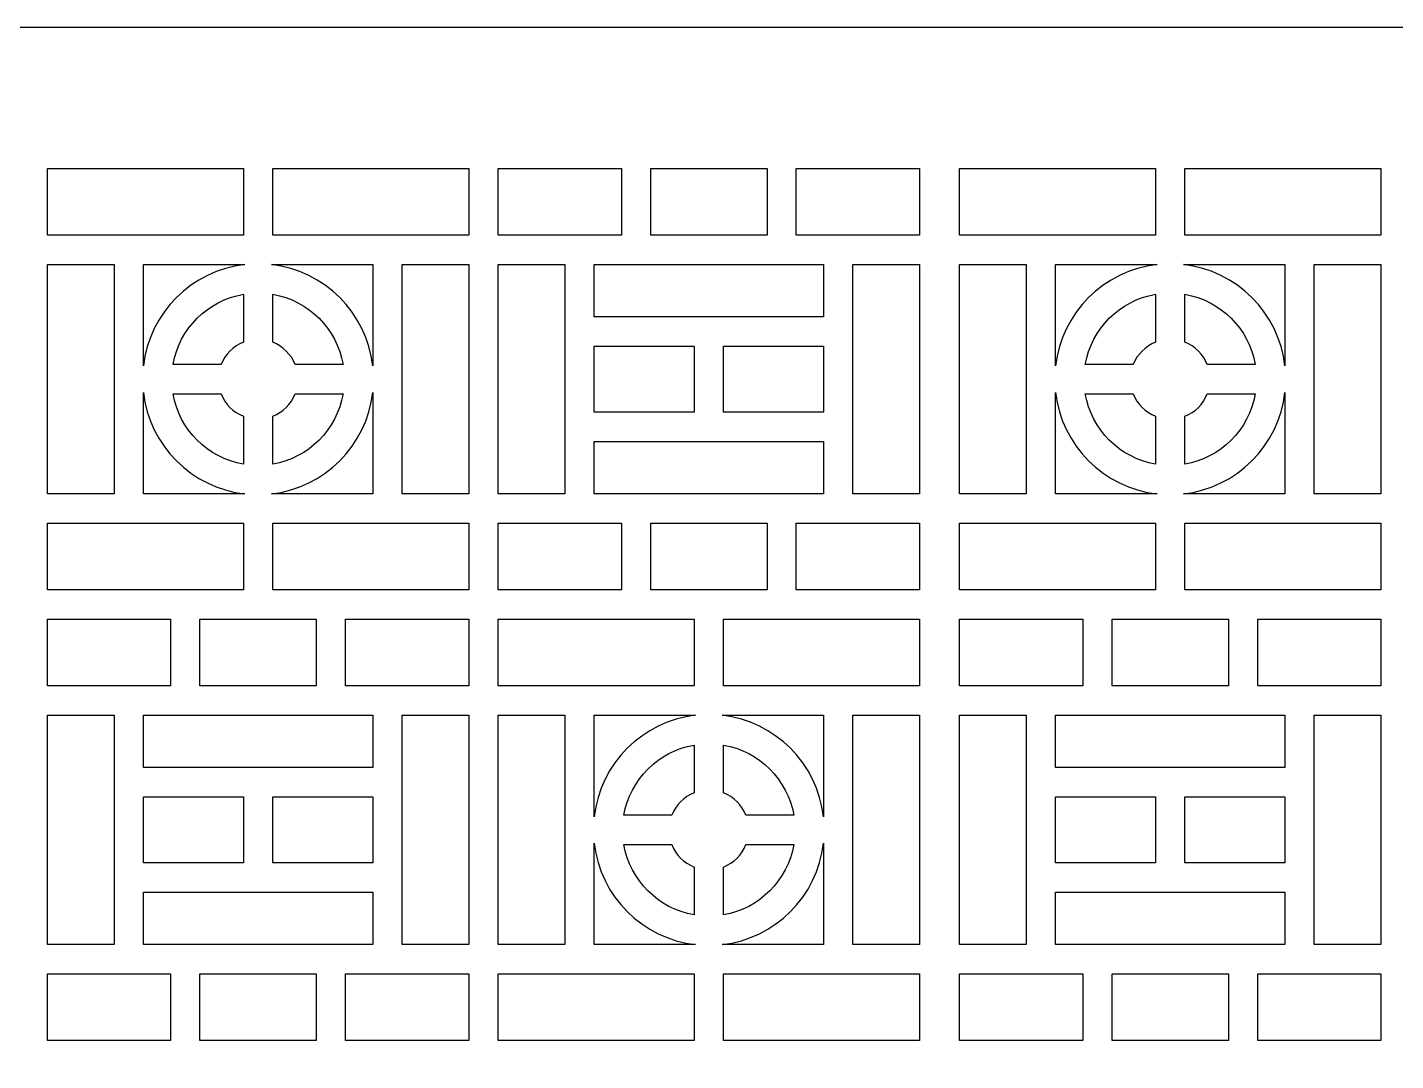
# Model space of a CAD drawing. Header units: centimetres. Extents: x 1.9 to 27.5, y -9.5 to -4.2.
# Drawn here: x 18.913 to 22.436, y -6.84 to -4.179 of the extents above; entities that cross this region are included whole.
import ezdxf

# ---------------------------------------------------------------- set-up
doc = ezdxf.new("R2010")
doc.units = ezdxf.units.CM
doc.header["$MEASUREMENT"] = 0
doc.layers.add('layer 1', color=7, linetype='Continuous')

msp = doc.modelspace()

# ---------------------------------------------------------------- linework, layer by layer
at = {"layer": 'layer 1', "color": 250}
for points, knots in [([(27.49999, -4.17941), (27.49999, -4.17941), (27.49999, -9.5), (27.49999, -9.5), (27.49999, -9.5), (27.49999, -9.5), (16.21108, -9.5), (16.21108, -9.5), (16.21108, -9.5), (16.21108, -9.5), (16.21108, -4.17941), (16.21108, -4.17941), (16.21108, -4.17941), (16.21108, -4.17941), (27.49999, -4.17941), (27.49999, -4.17941)], [0, 0, 0, 0, 0.2, 0.2, 0.2, 0.2, 0.4, 0.4, 0.4, 0.4, 0.6, 0.6, 0.6, 0.6, 1, 1, 1, 1]), ([(19.46948, -4.71454), (19.46948, -4.71454), (19.46947, -4.54292), (19.46947, -4.54292), (19.46947, -4.54292), (19.46947, -4.54292), (18.96482, -4.54292), (18.96482, -4.54292), (18.96482, -4.54292), (18.96482, -4.54292), (18.96482, -4.71454), (18.96482, -4.71454), (18.96482, -4.71454), (18.96482, -4.71454), (19.46948, -4.71454), (19.46948, -4.71454)], [0, 0, 0, 0, 0.2, 0.2, 0.2, 0.2, 0.4, 0.4, 0.4, 0.4, 0.6, 0.6, 0.6, 0.6, 1, 1, 1, 1]), ([(20.04963, -4.71454), (20.04963, -4.71454), (20.04963, -4.54292), (20.04963, -4.54292), (20.04963, -4.54292), (20.04963, -4.54292), (19.54497, -4.54292), (19.54497, -4.54292), (19.54497, -4.54292), (19.54497, -4.54292), (19.54497, -4.71454), (19.54497, -4.71454), (19.54497, -4.71454), (19.54497, -4.71454), (20.04963, -4.71454), (20.04963, -4.71454)], [0, 0, 0, 0, 0.2, 0.2, 0.2, 0.2, 0.4, 0.4, 0.4, 0.4, 0.6, 0.6, 0.6, 0.6, 1, 1, 1, 1]), ([(20.44242, -4.71454), (20.44242, -4.71454), (20.44242, -4.54292), (20.44242, -4.54292), (20.44242, -4.54292), (20.44242, -4.54292), (20.12526, -4.54292), (20.12526, -4.54292), (20.12526, -4.54292), (20.12526, -4.54292), (20.12526, -4.71454), (20.12526, -4.71454), (20.12526, -4.71454), (20.12526, -4.71454), (20.44242, -4.71454), (20.44242, -4.71454)], [0, 0, 0, 0, 0.2, 0.2, 0.2, 0.2, 0.4, 0.4, 0.4, 0.4, 0.6, 0.6, 0.6, 0.6, 1, 1, 1, 1]), ([(20.51792, -4.54292), (20.51792, -4.54292), (20.51792, -4.71454), (20.51792, -4.71454), (20.51792, -4.71454), (20.51792, -4.71454), (20.81741, -4.71454), (20.81741, -4.71454), (20.81741, -4.71454), (20.81741, -4.71454), (20.81741, -4.54292), (20.81741, -4.54292), (20.81741, -4.54292), (20.81741, -4.54292), (20.51792, -4.54292), (20.51792, -4.54292)], [0, 0, 0, 0, 0.2, 0.2, 0.2, 0.2, 0.4, 0.4, 0.4, 0.4, 0.6, 0.6, 0.6, 0.6, 1, 1, 1, 1]), ([(20.89291, -4.54292), (20.89291, -4.54292), (20.89291, -4.71454), (20.89291, -4.71454), (20.89291, -4.71454), (20.89291, -4.71454), (21.21007, -4.71454), (21.21007, -4.71454), (21.21007, -4.71454), (21.21007, -4.71454), (21.21007, -4.54292), (21.21007, -4.54292), (21.21007, -4.54292), (21.21007, -4.54292), (20.89291, -4.54292), (20.89291, -4.54292)], [0, 0, 0, 0, 0.2, 0.2, 0.2, 0.2, 0.4, 0.4, 0.4, 0.4, 0.6, 0.6, 0.6, 0.6, 1, 1, 1, 1]), ([(21.81779, -4.71454), (21.81779, -4.71454), (21.81779, -4.54292), (21.81779, -4.54292), (21.81779, -4.54292), (21.81779, -4.54292), (21.31313, -4.54292), (21.31313, -4.54292), (21.31313, -4.54292), (21.31313, -4.54292), (21.31313, -4.71454), (21.31313, -4.71454), (21.31313, -4.71454), (21.31313, -4.71454), (21.81779, -4.71454), (21.81779, -4.71454)], [0, 0, 0, 0, 0.2, 0.2, 0.2, 0.2, 0.4, 0.4, 0.4, 0.4, 0.6, 0.6, 0.6, 0.6, 1, 1, 1, 1]), ([(21.89328, -4.54292), (21.89328, -4.54292), (21.89329, -4.71454), (21.89329, -4.71454), (21.89329, -4.71454), (21.89329, -4.71454), (22.39794, -4.71454), (22.39794, -4.71454), (22.39794, -4.71454), (22.39794, -4.71454), (22.39794, -4.54292), (22.39794, -4.54292), (22.39794, -4.54292), (22.39794, -4.54292), (21.89328, -4.54292), (21.89328, -4.54292)], [0, 0, 0, 0, 0.2, 0.2, 0.2, 0.2, 0.4, 0.4, 0.4, 0.4, 0.6, 0.6, 0.6, 0.6, 1, 1, 1, 1]), ([(19.13644, -5.38062), (19.13644, -5.38062), (19.13643, -4.79003), (19.13643, -4.79003), (19.13643, -4.79003), (19.13643, -4.79003), (18.96482, -4.79003), (18.96482, -4.79003), (18.96482, -4.79003), (18.96482, -4.79003), (18.96482, -5.38062), (18.96482, -5.38062), (18.96482, -5.38062), (18.96482, -5.38062), (19.13644, -5.38062), (19.13644, -5.38062)], [0, 0, 0, 0, 0.2, 0.2, 0.2, 0.2, 0.4, 0.4, 0.4, 0.4, 0.6, 0.6, 0.6, 0.6, 1, 1, 1, 1]), ([(19.47306, -4.79003), (19.47306, -4.79003), (19.21193, -4.79003), (19.21193, -4.79003), (19.21193, -4.79003), (19.21193, -4.79003), (19.21193, -5.05126), (19.21193, -5.05126), (19.21193, -5.05126), (19.22756, -4.91437), (19.33619, -4.8057), (19.47306, -4.79003)], [0, 0, 0, 0, 0.25, 0.25, 0.25, 0.25, 0.5, 0.5, 0.5, 0.5, 1, 1, 1, 1]), ([(19.80251, -4.79003), (19.80251, -4.79003), (19.54139, -4.79003), (19.54139, -4.79003), (19.54139, -4.79003), (19.67825, -4.8057), (19.78688, -4.91437), (19.80251, -5.05125), (19.80251, -5.05125), (19.80251, -5.05125), (19.80251, -4.79003), (19.80251, -4.79003)], [0, 0, 0, 0, 0.25, 0.25, 0.25, 0.25, 0.5, 0.5, 0.5, 0.5, 1, 1, 1, 1]), ([(20.04963, -5.38062), (20.04963, -5.38062), (20.04963, -4.79003), (20.04963, -4.79003), (20.04963, -4.79003), (20.04963, -4.79003), (19.87801, -4.79003), (19.87801, -4.79003), (19.87801, -4.79003), (19.87801, -4.79003), (19.87801, -5.38062), (19.87801, -5.38062), (19.87801, -5.38062), (19.87801, -5.38062), (20.04963, -5.38062), (20.04963, -5.38062)], [0, 0, 0, 0, 0.2, 0.2, 0.2, 0.2, 0.4, 0.4, 0.4, 0.4, 0.6, 0.6, 0.6, 0.6, 1, 1, 1, 1]), ([(20.29688, -5.38062), (20.29688, -5.38062), (20.29688, -4.79003), (20.29688, -4.79003), (20.29688, -4.79003), (20.29688, -4.79003), (20.12526, -4.79003), (20.12526, -4.79003), (20.12526, -4.79003), (20.12526, -4.79003), (20.12526, -5.38062), (20.12526, -5.38062), (20.12526, -5.38062), (20.12526, -5.38062), (20.29688, -5.38062), (20.29688, -5.38062)], [0, 0, 0, 0, 0.2, 0.2, 0.2, 0.2, 0.4, 0.4, 0.4, 0.4, 0.6, 0.6, 0.6, 0.6, 1, 1, 1, 1]), ([(20.37237, -4.92485), (20.37237, -4.92485), (20.96296, -4.92485), (20.96296, -4.92485), (20.96296, -4.92485), (20.96296, -4.92485), (20.96296, -4.79003), (20.96296, -4.79003), (20.96296, -4.79003), (20.96296, -4.79003), (20.37237, -4.79003), (20.37237, -4.79003), (20.37237, -4.79003), (20.37237, -4.79003), (20.37237, -4.92485), (20.37237, -4.92485)], [0, 0, 0, 0, 0.2, 0.2, 0.2, 0.2, 0.4, 0.4, 0.4, 0.4, 0.6, 0.6, 0.6, 0.6, 1, 1, 1, 1]), ([(21.03845, -4.79003), (21.03845, -4.79003), (21.03845, -5.38062), (21.03845, -5.38062), (21.03845, -5.38062), (21.03845, -5.38062), (21.21007, -5.38062), (21.21007, -5.38062), (21.21007, -5.38062), (21.21007, -5.38062), (21.21007, -4.79003), (21.21007, -4.79003), (21.21007, -4.79003), (21.21007, -4.79003), (21.03845, -4.79003), (21.03845, -4.79003)], [0, 0, 0, 0, 0.2, 0.2, 0.2, 0.2, 0.4, 0.4, 0.4, 0.4, 0.6, 0.6, 0.6, 0.6, 1, 1, 1, 1]), ([(21.48475, -5.38062), (21.48475, -5.38062), (21.48475, -4.79003), (21.48475, -4.79003), (21.48475, -4.79003), (21.48475, -4.79003), (21.31313, -4.79003), (21.31313, -4.79003), (21.31313, -4.79003), (21.31313, -4.79003), (21.31313, -5.38062), (21.31313, -5.38062), (21.31313, -5.38062), (21.31313, -5.38062), (21.48475, -5.38062), (21.48475, -5.38062)], [0, 0, 0, 0, 0.2, 0.2, 0.2, 0.2, 0.4, 0.4, 0.4, 0.4, 0.6, 0.6, 0.6, 0.6, 1, 1, 1, 1]), ([(21.56024, -5.05126), (21.57588, -4.91434), (21.68456, -4.80567), (21.82147, -4.79003), (21.82147, -4.79003), (21.82147, -4.79003), (21.56024, -4.79003), (21.56024, -4.79003), (21.56024, -4.79003), (21.56024, -4.79003), (21.56024, -5.05126), (21.56024, -5.05126)], [0, 0, 0, 0, 0.25, 0.25, 0.25, 0.25, 0.5, 0.5, 0.5, 0.5, 1, 1, 1, 1]), ([(21.88961, -4.79003), (22.02651, -4.80567), (22.13519, -4.91434), (22.15083, -5.05125), (22.15083, -5.05125), (22.15083, -5.05125), (22.15083, -4.79003), (22.15083, -4.79003), (22.15083, -4.79003), (22.15083, -4.79003), (21.88961, -4.79003), (21.88961, -4.79003)], [0, 0, 0, 0, 0.25, 0.25, 0.25, 0.25, 0.5, 0.5, 0.5, 0.5, 1, 1, 1, 1]), ([(22.22632, -4.79003), (22.22632, -4.79003), (22.22632, -5.38062), (22.22632, -5.38062), (22.22632, -5.38062), (22.22632, -5.38062), (22.39794, -5.38062), (22.39794, -5.38062), (22.39794, -5.38062), (22.39794, -5.38062), (22.39794, -4.79003), (22.39794, -4.79003), (22.39794, -4.79003), (22.39794, -4.79003), (22.22632, -4.79003), (22.22632, -4.79003)], [0, 0, 0, 0, 0.2, 0.2, 0.2, 0.2, 0.4, 0.4, 0.4, 0.4, 0.6, 0.6, 0.6, 0.6, 1, 1, 1, 1]), ([(19.41181, -5.04758), (19.42222, -5.02129), (19.44318, -5.00032), (19.46947, -4.98991), (19.46947, -4.98991), (19.46947, -4.98991), (19.46947, -4.86664), (19.46947, -4.86664), (19.46947, -4.86664), (19.37719, -4.88247), (19.30437, -4.9553), (19.28854, -5.04758), (19.28854, -5.04758), (19.28854, -5.04758), (19.41181, -5.04758), (19.41181, -5.04758)], [0, 0, 0, 0, 0.2, 0.2, 0.2, 0.2, 0.4, 0.4, 0.4, 0.4, 0.6, 0.6, 0.6, 0.6, 1, 1, 1, 1]), ([(19.54497, -4.98991), (19.57126, -5.00032), (19.59223, -5.02129), (19.60264, -5.04758), (19.60264, -5.04758), (19.60264, -5.04758), (19.7259, -5.04758), (19.7259, -5.04758), (19.7259, -5.04758), (19.71008, -4.9553), (19.63725, -4.88247), (19.54497, -4.86664), (19.54497, -4.86664), (19.54497, -4.86664), (19.54497, -4.98991), (19.54497, -4.98991)], [0, 0, 0, 0, 0.2, 0.2, 0.2, 0.2, 0.4, 0.4, 0.4, 0.4, 0.6, 0.6, 0.6, 0.6, 1, 1, 1, 1]), ([(21.76012, -5.04758), (21.77053, -5.02129), (21.7915, -5.00032), (21.81779, -4.98991), (21.81779, -4.98991), (21.81779, -4.98991), (21.81779, -4.86664), (21.81779, -4.86664), (21.81779, -4.86664), (21.72551, -4.88247), (21.65268, -4.9553), (21.63686, -5.04758), (21.63686, -5.04758), (21.63686, -5.04758), (21.76012, -5.04758), (21.76012, -5.04758)], [0, 0, 0, 0, 0.2, 0.2, 0.2, 0.2, 0.4, 0.4, 0.4, 0.4, 0.6, 0.6, 0.6, 0.6, 1, 1, 1, 1]), ([(21.89328, -4.98991), (21.91958, -5.00032), (21.94054, -5.02129), (21.95095, -5.04758), (21.95095, -5.04758), (21.95095, -5.04758), (22.07422, -5.04758), (22.07422, -5.04758), (22.07422, -5.04758), (22.05839, -4.9553), (21.98557, -4.88247), (21.89328, -4.86664), (21.89328, -4.86664), (21.89328, -4.86664), (21.89328, -4.98991), (21.89328, -4.98991)], [0, 0, 0, 0, 0.2, 0.2, 0.2, 0.2, 0.4, 0.4, 0.4, 0.4, 0.6, 0.6, 0.6, 0.6, 1, 1, 1, 1]), ([(20.62992, -5.17031), (20.62992, -5.17031), (20.62992, -5.00034), (20.62992, -5.00034), (20.62992, -5.00034), (20.62992, -5.00034), (20.37237, -5.00034), (20.37237, -5.00034), (20.37237, -5.00034), (20.37237, -5.00034), (20.37237, -5.17031), (20.37237, -5.17031), (20.37237, -5.17031), (20.37237, -5.17031), (20.62992, -5.17031), (20.62992, -5.17031)], [0, 0, 0, 0, 0.2, 0.2, 0.2, 0.2, 0.4, 0.4, 0.4, 0.4, 0.6, 0.6, 0.6, 0.6, 1, 1, 1, 1]), ([(20.70541, -5.00034), (20.70541, -5.00034), (20.70541, -5.17031), (20.70541, -5.17031), (20.70541, -5.17031), (20.70541, -5.17031), (20.96296, -5.1703), (20.96296, -5.1703), (20.96296, -5.1703), (20.96296, -5.1703), (20.96296, -5.00034), (20.96296, -5.00034), (20.96296, -5.00034), (20.96296, -5.00034), (20.70541, -5.00034), (20.70541, -5.00034)], [0, 0, 0, 0, 0.2, 0.2, 0.2, 0.2, 0.4, 0.4, 0.4, 0.4, 0.6, 0.6, 0.6, 0.6, 1, 1, 1, 1]), ([(19.47304, -5.38062), (19.33618, -5.36494), (19.22756, -5.25627), (19.21193, -5.11939), (19.21193, -5.11939), (19.21193, -5.11939), (19.21193, -5.38062), (19.21193, -5.38062), (19.21193, -5.38062), (19.21193, -5.38062), (19.47304, -5.38062), (19.47304, -5.38062)], [0, 0, 0, 0, 0.25, 0.25, 0.25, 0.25, 0.5, 0.5, 0.5, 0.5, 1, 1, 1, 1]), ([(19.46947, -5.18074), (19.44319, -5.17033), (19.42222, -5.14936), (19.41181, -5.12307), (19.41181, -5.12307), (19.41181, -5.12307), (19.28854, -5.12307), (19.28854, -5.12307), (19.28854, -5.12307), (19.30437, -5.21535), (19.37719, -5.28818), (19.46947, -5.304), (19.46947, -5.304), (19.46947, -5.304), (19.46947, -5.18074), (19.46947, -5.18074)], [0, 0, 0, 0, 0.2, 0.2, 0.2, 0.2, 0.4, 0.4, 0.4, 0.4, 0.6, 0.6, 0.6, 0.6, 1, 1, 1, 1]), ([(19.80251, -5.38062), (19.80251, -5.38062), (19.80251, -5.1194), (19.80251, -5.1194), (19.80251, -5.1194), (19.78688, -5.25627), (19.67826, -5.36493), (19.5414, -5.38062), (19.5414, -5.38062), (19.5414, -5.38062), (19.80251, -5.38062), (19.80251, -5.38062)], [0, 0, 0, 0, 0.25, 0.25, 0.25, 0.25, 0.5, 0.5, 0.5, 0.5, 1, 1, 1, 1]), ([(19.60264, -5.12307), (19.59223, -5.14936), (19.57126, -5.17033), (19.54497, -5.18074), (19.54497, -5.18074), (19.54497, -5.18074), (19.54497, -5.304), (19.54497, -5.304), (19.54497, -5.304), (19.63725, -5.28818), (19.71008, -5.21535), (19.7259, -5.12307), (19.7259, -5.12307), (19.7259, -5.12307), (19.60264, -5.12307), (19.60264, -5.12307)], [0, 0, 0, 0, 0.2, 0.2, 0.2, 0.2, 0.4, 0.4, 0.4, 0.4, 0.6, 0.6, 0.6, 0.6, 1, 1, 1, 1]), ([(21.82147, -5.38062), (21.68456, -5.36498), (21.57588, -5.25631), (21.56024, -5.11939), (21.56024, -5.11939), (21.56024, -5.11939), (21.56024, -5.38062), (21.56024, -5.38062), (21.56024, -5.38062), (21.56024, -5.38062), (21.82147, -5.38062), (21.82147, -5.38062)], [0, 0, 0, 0, 0.25, 0.25, 0.25, 0.25, 0.5, 0.5, 0.5, 0.5, 1, 1, 1, 1]), ([(21.81779, -5.18074), (21.7915, -5.17033), (21.77053, -5.14936), (21.76012, -5.12307), (21.76012, -5.12307), (21.76012, -5.12307), (21.63686, -5.12307), (21.63686, -5.12307), (21.63686, -5.12307), (21.65268, -5.21535), (21.72551, -5.28818), (21.81779, -5.304), (21.81779, -5.304), (21.81779, -5.304), (21.81779, -5.18074), (21.81779, -5.18074)], [0, 0, 0, 0, 0.2, 0.2, 0.2, 0.2, 0.4, 0.4, 0.4, 0.4, 0.6, 0.6, 0.6, 0.6, 1, 1, 1, 1]), ([(22.15083, -5.1194), (22.13519, -5.25631), (22.02651, -5.36498), (21.8896, -5.38062), (21.8896, -5.38062), (21.8896, -5.38062), (22.15083, -5.38062), (22.15083, -5.38062), (22.15083, -5.38062), (22.15083, -5.38062), (22.15083, -5.1194), (22.15083, -5.1194)], [0, 0, 0, 0, 0.25, 0.25, 0.25, 0.25, 0.5, 0.5, 0.5, 0.5, 1, 1, 1, 1]), ([(21.95095, -5.12307), (21.94054, -5.14936), (21.91957, -5.17033), (21.89328, -5.18074), (21.89328, -5.18074), (21.89328, -5.18074), (21.89328, -5.304), (21.89328, -5.304), (21.89328, -5.304), (21.98557, -5.28818), (22.05839, -5.21535), (22.07422, -5.12307), (22.07422, -5.12307), (22.07422, -5.12307), (21.95095, -5.12307), (21.95095, -5.12307)], [0, 0, 0, 0, 0.2, 0.2, 0.2, 0.2, 0.4, 0.4, 0.4, 0.4, 0.6, 0.6, 0.6, 0.6, 1, 1, 1, 1]), ([(20.96296, -5.2458), (20.96296, -5.2458), (20.37237, -5.2458), (20.37237, -5.2458), (20.37237, -5.2458), (20.37237, -5.2458), (20.37237, -5.38062), (20.37237, -5.38062), (20.37237, -5.38062), (20.37237, -5.38062), (20.96296, -5.38062), (20.96296, -5.38062), (20.96296, -5.38062), (20.96296, -5.38062), (20.96296, -5.2458), (20.96296, -5.2458)], [0, 0, 0, 0, 0.2, 0.2, 0.2, 0.2, 0.4, 0.4, 0.4, 0.4, 0.6, 0.6, 0.6, 0.6, 1, 1, 1, 1]), ([(19.46948, -5.62773), (19.46948, -5.62773), (19.46947, -5.45611), (19.46947, -5.45611), (19.46947, -5.45611), (19.46947, -5.45611), (18.96482, -5.45611), (18.96482, -5.45611), (18.96482, -5.45611), (18.96482, -5.45611), (18.96482, -5.62773), (18.96482, -5.62773), (18.96482, -5.62773), (18.96482, -5.62773), (19.46948, -5.62773), (19.46948, -5.62773)], [0, 0, 0, 0, 0.2, 0.2, 0.2, 0.2, 0.4, 0.4, 0.4, 0.4, 0.6, 0.6, 0.6, 0.6, 1, 1, 1, 1]), ([(19.54497, -5.45611), (19.54497, -5.45611), (19.54497, -5.62773), (19.54497, -5.62773), (19.54497, -5.62773), (19.54497, -5.62773), (20.04963, -5.62773), (20.04963, -5.62773), (20.04963, -5.62773), (20.04963, -5.62773), (20.04963, -5.45611), (20.04963, -5.45611), (20.04963, -5.45611), (20.04963, -5.45611), (19.54497, -5.45611), (19.54497, -5.45611)], [0, 0, 0, 0, 0.2, 0.2, 0.2, 0.2, 0.4, 0.4, 0.4, 0.4, 0.6, 0.6, 0.6, 0.6, 1, 1, 1, 1]), ([(20.44242, -5.62773), (20.44242, -5.62773), (20.44242, -5.45611), (20.44242, -5.45611), (20.44242, -5.45611), (20.44242, -5.45611), (20.12526, -5.45611), (20.12526, -5.45611), (20.12526, -5.45611), (20.12526, -5.45611), (20.12526, -5.62773), (20.12526, -5.62773), (20.12526, -5.62773), (20.12526, -5.62773), (20.44242, -5.62773), (20.44242, -5.62773)], [0, 0, 0, 0, 0.2, 0.2, 0.2, 0.2, 0.4, 0.4, 0.4, 0.4, 0.6, 0.6, 0.6, 0.6, 1, 1, 1, 1]), ([(20.51792, -5.45611), (20.51792, -5.45611), (20.51792, -5.62773), (20.51792, -5.62773), (20.51792, -5.62773), (20.51792, -5.62773), (20.81741, -5.62773), (20.81741, -5.62773), (20.81741, -5.62773), (20.81741, -5.62773), (20.81741, -5.45611), (20.81741, -5.45611), (20.81741, -5.45611), (20.81741, -5.45611), (20.51792, -5.45611), (20.51792, -5.45611)], [0, 0, 0, 0, 0.2, 0.2, 0.2, 0.2, 0.4, 0.4, 0.4, 0.4, 0.6, 0.6, 0.6, 0.6, 1, 1, 1, 1]), ([(20.89291, -5.45611), (20.89291, -5.45611), (20.89291, -5.62773), (20.89291, -5.62773), (20.89291, -5.62773), (20.89291, -5.62773), (21.21007, -5.62773), (21.21007, -5.62773), (21.21007, -5.62773), (21.21007, -5.62773), (21.21007, -5.45611), (21.21007, -5.45611), (21.21007, -5.45611), (21.21007, -5.45611), (20.89291, -5.45611), (20.89291, -5.45611)], [0, 0, 0, 0, 0.2, 0.2, 0.2, 0.2, 0.4, 0.4, 0.4, 0.4, 0.6, 0.6, 0.6, 0.6, 1, 1, 1, 1]), ([(21.81779, -5.62773), (21.81779, -5.62773), (21.81779, -5.45611), (21.81779, -5.45611), (21.81779, -5.45611), (21.81779, -5.45611), (21.31313, -5.45611), (21.31313, -5.45611), (21.31313, -5.45611), (21.31313, -5.45611), (21.31313, -5.62773), (21.31313, -5.62773), (21.31313, -5.62773), (21.31313, -5.62773), (21.81779, -5.62773), (21.81779, -5.62773)], [0, 0, 0, 0, 0.2, 0.2, 0.2, 0.2, 0.4, 0.4, 0.4, 0.4, 0.6, 0.6, 0.6, 0.6, 1, 1, 1, 1]), ([(21.89328, -5.45611), (21.89328, -5.45611), (21.89329, -5.62773), (21.89329, -5.62773), (21.89329, -5.62773), (21.89329, -5.62773), (22.39794, -5.62773), (22.39794, -5.62773), (22.39794, -5.62773), (22.39794, -5.62773), (22.39794, -5.45611), (22.39794, -5.45611), (22.39794, -5.45611), (22.39794, -5.45611), (21.89328, -5.45611), (21.89328, -5.45611)], [0, 0, 0, 0, 0.2, 0.2, 0.2, 0.2, 0.4, 0.4, 0.4, 0.4, 0.6, 0.6, 0.6, 0.6, 1, 1, 1, 1]), ([(18.96482, -5.87498), (18.96482, -5.87498), (19.28198, -5.87498), (19.28198, -5.87498), (19.28198, -5.87498), (19.28198, -5.87498), (19.28198, -5.70337), (19.28198, -5.70337), (19.28198, -5.70337), (19.28198, -5.70337), (18.96482, -5.70337), (18.96482, -5.70337), (18.96482, -5.70337), (18.96482, -5.70337), (18.96482, -5.87498), (18.96482, -5.87498)], [0, 0, 0, 0, 0.2, 0.2, 0.2, 0.2, 0.4, 0.4, 0.4, 0.4, 0.6, 0.6, 0.6, 0.6, 1, 1, 1, 1]), ([(19.35748, -5.87498), (19.35748, -5.87498), (19.65697, -5.87498), (19.65697, -5.87498), (19.65697, -5.87498), (19.65697, -5.87498), (19.65697, -5.70337), (19.65697, -5.70337), (19.65697, -5.70337), (19.65697, -5.70337), (19.35747, -5.70337), (19.35747, -5.70337), (19.35747, -5.70337), (19.35747, -5.70337), (19.35748, -5.87498), (19.35748, -5.87498)], [0, 0, 0, 0, 0.2, 0.2, 0.2, 0.2, 0.4, 0.4, 0.4, 0.4, 0.6, 0.6, 0.6, 0.6, 1, 1, 1, 1]), ([(19.73247, -5.87498), (19.73247, -5.87498), (20.04963, -5.87498), (20.04963, -5.87498), (20.04963, -5.87498), (20.04963, -5.87498), (20.04963, -5.70337), (20.04963, -5.70337), (20.04963, -5.70337), (20.04963, -5.70337), (19.73246, -5.70337), (19.73246, -5.70337), (19.73246, -5.70337), (19.73246, -5.70337), (19.73247, -5.87498), (19.73247, -5.87498)], [0, 0, 0, 0, 0.2, 0.2, 0.2, 0.2, 0.4, 0.4, 0.4, 0.4, 0.6, 0.6, 0.6, 0.6, 1, 1, 1, 1]), ([(20.62992, -5.87498), (20.62992, -5.87498), (20.62992, -5.70337), (20.62992, -5.70337), (20.62992, -5.70337), (20.62992, -5.70337), (20.12526, -5.70337), (20.12526, -5.70337), (20.12526, -5.70337), (20.12526, -5.70337), (20.12526, -5.87498), (20.12526, -5.87498), (20.12526, -5.87498), (20.12526, -5.87498), (20.62992, -5.87498), (20.62992, -5.87498)], [0, 0, 0, 0, 0.2, 0.2, 0.2, 0.2, 0.4, 0.4, 0.4, 0.4, 0.6, 0.6, 0.6, 0.6, 1, 1, 1, 1]), ([(20.70541, -5.70337), (20.70541, -5.70337), (20.70541, -5.87498), (20.70541, -5.87498), (20.70541, -5.87498), (20.70541, -5.87498), (21.21007, -5.87498), (21.21007, -5.87498), (21.21007, -5.87498), (21.21007, -5.87498), (21.21007, -5.70337), (21.21007, -5.70337), (21.21007, -5.70337), (21.21007, -5.70337), (20.70541, -5.70337), (20.70541, -5.70337)], [0, 0, 0, 0, 0.2, 0.2, 0.2, 0.2, 0.4, 0.4, 0.4, 0.4, 0.6, 0.6, 0.6, 0.6, 1, 1, 1, 1]), ([(21.6303, -5.87498), (21.6303, -5.87498), (21.63029, -5.70337), (21.63029, -5.70337), (21.63029, -5.70337), (21.63029, -5.70337), (21.31313, -5.70337), (21.31313, -5.70337), (21.31313, -5.70337), (21.31313, -5.70337), (21.31313, -5.87498), (21.31313, -5.87498), (21.31313, -5.87498), (21.31313, -5.87498), (21.6303, -5.87498), (21.6303, -5.87498)], [0, 0, 0, 0, 0.2, 0.2, 0.2, 0.2, 0.4, 0.4, 0.4, 0.4, 0.6, 0.6, 0.6, 0.6, 1, 1, 1, 1]), ([(21.70579, -5.70337), (21.70579, -5.70337), (21.70579, -5.87498), (21.70579, -5.87498), (21.70579, -5.87498), (21.70579, -5.87498), (22.00528, -5.87498), (22.00528, -5.87498), (22.00528, -5.87498), (22.00528, -5.87498), (22.00528, -5.70337), (22.00528, -5.70337), (22.00528, -5.70337), (22.00528, -5.70337), (21.70579, -5.70337), (21.70579, -5.70337)], [0, 0, 0, 0, 0.2, 0.2, 0.2, 0.2, 0.4, 0.4, 0.4, 0.4, 0.6, 0.6, 0.6, 0.6, 1, 1, 1, 1]), ([(22.08078, -5.70337), (22.08078, -5.70337), (22.08078, -5.87498), (22.08078, -5.87498), (22.08078, -5.87498), (22.08078, -5.87498), (22.39794, -5.87498), (22.39794, -5.87498), (22.39794, -5.87498), (22.39794, -5.87498), (22.39794, -5.70337), (22.39794, -5.70337), (22.39794, -5.70337), (22.39794, -5.70337), (22.08078, -5.70337), (22.08078, -5.70337)], [0, 0, 0, 0, 0.2, 0.2, 0.2, 0.2, 0.4, 0.4, 0.4, 0.4, 0.6, 0.6, 0.6, 0.6, 1, 1, 1, 1]), ([(18.96482, -6.54106), (18.96482, -6.54106), (19.13644, -6.54106), (19.13644, -6.54106), (19.13644, -6.54106), (19.13644, -6.54106), (19.13643, -5.95048), (19.13643, -5.95048), (19.13643, -5.95048), (19.13643, -5.95048), (18.96482, -5.95048), (18.96482, -5.95048), (18.96482, -5.95048), (18.96482, -5.95048), (18.96482, -6.54106), (18.96482, -6.54106)], [0, 0, 0, 0, 0.2, 0.2, 0.2, 0.2, 0.4, 0.4, 0.4, 0.4, 0.6, 0.6, 0.6, 0.6, 1, 1, 1, 1]), ([(19.80251, -5.95048), (19.80251, -5.95048), (19.21193, -5.95048), (19.21193, -5.95048), (19.21193, -5.95048), (19.21193, -5.95048), (19.21193, -6.08529), (19.21193, -6.08529), (19.21193, -6.08529), (19.21193, -6.08529), (19.80251, -6.08529), (19.80251, -6.08529), (19.80251, -6.08529), (19.80251, -6.08529), (19.80251, -5.95048), (19.80251, -5.95048)], [0, 0, 0, 0, 0.2, 0.2, 0.2, 0.2, 0.4, 0.4, 0.4, 0.4, 0.6, 0.6, 0.6, 0.6, 1, 1, 1, 1]), ([(19.87801, -6.54106), (19.87801, -6.54106), (20.04963, -6.54106), (20.04963, -6.54106), (20.04963, -6.54106), (20.04963, -6.54106), (20.04963, -5.95048), (20.04963, -5.95048), (20.04963, -5.95048), (20.04963, -5.95048), (19.87801, -5.95048), (19.87801, -5.95048), (19.87801, -5.95048), (19.87801, -5.95048), (19.87801, -6.54106), (19.87801, -6.54106)], [0, 0, 0, 0, 0.2, 0.2, 0.2, 0.2, 0.4, 0.4, 0.4, 0.4, 0.6, 0.6, 0.6, 0.6, 1, 1, 1, 1]), ([(20.29688, -6.54106), (20.29688, -6.54106), (20.29688, -5.95048), (20.29688, -5.95048), (20.29688, -5.95048), (20.29688, -5.95048), (20.12526, -5.95048), (20.12526, -5.95048), (20.12526, -5.95048), (20.12526, -5.95048), (20.12526, -6.54106), (20.12526, -6.54106), (20.12526, -6.54106), (20.12526, -6.54106), (20.29688, -6.54106), (20.29688, -6.54106)], [0, 0, 0, 0, 0.2, 0.2, 0.2, 0.2, 0.4, 0.4, 0.4, 0.4, 0.6, 0.6, 0.6, 0.6, 1, 1, 1, 1]), ([(20.37237, -6.2117), (20.388, -6.07479), (20.49668, -5.96611), (20.6336, -5.95048), (20.6336, -5.95048), (20.6336, -5.95048), (20.37237, -5.95048), (20.37237, -5.95048), (20.37237, -5.95048), (20.37237, -5.95048), (20.37237, -6.2117), (20.37237, -6.2117)], [0, 0, 0, 0, 0.25, 0.25, 0.25, 0.25, 0.5, 0.5, 0.5, 0.5, 1, 1, 1, 1]), ([(20.70173, -5.95048), (20.83864, -5.96611), (20.94732, -6.07478), (20.96296, -6.21169), (20.96296, -6.21169), (20.96296, -6.21169), (20.96296, -5.95048), (20.96296, -5.95048), (20.96296, -5.95048), (20.96296, -5.95048), (20.70173, -5.95048), (20.70173, -5.95048)], [0, 0, 0, 0, 0.25, 0.25, 0.25, 0.25, 0.5, 0.5, 0.5, 0.5, 1, 1, 1, 1]), ([(21.03845, -5.95048), (21.03845, -5.95048), (21.03845, -6.54106), (21.03845, -6.54106), (21.03845, -6.54106), (21.03845, -6.54106), (21.21007, -6.54106), (21.21007, -6.54106), (21.21007, -6.54106), (21.21007, -6.54106), (21.21007, -5.95048), (21.21007, -5.95048), (21.21007, -5.95048), (21.21007, -5.95048), (21.03845, -5.95048), (21.03845, -5.95048)], [0, 0, 0, 0, 0.2, 0.2, 0.2, 0.2, 0.4, 0.4, 0.4, 0.4, 0.6, 0.6, 0.6, 0.6, 1, 1, 1, 1]), ([(21.48475, -6.54106), (21.48475, -6.54106), (21.48475, -5.95048), (21.48475, -5.95048), (21.48475, -5.95048), (21.48475, -5.95048), (21.31313, -5.95048), (21.31313, -5.95048), (21.31313, -5.95048), (21.31313, -5.95048), (21.31313, -6.54106), (21.31313, -6.54106), (21.31313, -6.54106), (21.31313, -6.54106), (21.48475, -6.54106), (21.48475, -6.54106)], [0, 0, 0, 0, 0.2, 0.2, 0.2, 0.2, 0.4, 0.4, 0.4, 0.4, 0.6, 0.6, 0.6, 0.6, 1, 1, 1, 1]), ([(21.56024, -6.08529), (21.56024, -6.08529), (22.15083, -6.08529), (22.15083, -6.08529), (22.15083, -6.08529), (22.15083, -6.08529), (22.15083, -5.95048), (22.15083, -5.95048), (22.15083, -5.95048), (22.15083, -5.95048), (21.56024, -5.95048), (21.56024, -5.95048), (21.56024, -5.95048), (21.56024, -5.95048), (21.56024, -6.08529), (21.56024, -6.08529)], [0, 0, 0, 0, 0.2, 0.2, 0.2, 0.2, 0.4, 0.4, 0.4, 0.4, 0.6, 0.6, 0.6, 0.6, 1, 1, 1, 1]), ([(22.22632, -5.95048), (22.22632, -5.95048), (22.22632, -6.54106), (22.22632, -6.54106), (22.22632, -6.54106), (22.22632, -6.54106), (22.39794, -6.54106), (22.39794, -6.54106), (22.39794, -6.54106), (22.39794, -6.54106), (22.39794, -5.95048), (22.39794, -5.95048), (22.39794, -5.95048), (22.39794, -5.95048), (22.22632, -5.95048), (22.22632, -5.95048)], [0, 0, 0, 0, 0.2, 0.2, 0.2, 0.2, 0.4, 0.4, 0.4, 0.4, 0.6, 0.6, 0.6, 0.6, 1, 1, 1, 1]), ([(20.57225, -6.20802), (20.58266, -6.18173), (20.60363, -6.16076), (20.62992, -6.15035), (20.62992, -6.15035), (20.62992, -6.15035), (20.62992, -6.02709), (20.62992, -6.02709), (20.62992, -6.02709), (20.53763, -6.04291), (20.46481, -6.11574), (20.44899, -6.20802), (20.44899, -6.20802), (20.44899, -6.20802), (20.57225, -6.20802), (20.57225, -6.20802)], [0, 0, 0, 0, 0.2, 0.2, 0.2, 0.2, 0.4, 0.4, 0.4, 0.4, 0.6, 0.6, 0.6, 0.6, 1, 1, 1, 1]), ([(20.70541, -6.15035), (20.7317, -6.16076), (20.75267, -6.18173), (20.76308, -6.20802), (20.76308, -6.20802), (20.76308, -6.20802), (20.88634, -6.20802), (20.88634, -6.20802), (20.88634, -6.20802), (20.87052, -6.11574), (20.79769, -6.04291), (20.70541, -6.02709), (20.70541, -6.02709), (20.70541, -6.02709), (20.70541, -6.15035), (20.70541, -6.15035)], [0, 0, 0, 0, 0.2, 0.2, 0.2, 0.2, 0.4, 0.4, 0.4, 0.4, 0.6, 0.6, 0.6, 0.6, 1, 1, 1, 1]), ([(19.46948, -6.33075), (19.46948, -6.33075), (19.46947, -6.16079), (19.46947, -6.16079), (19.46947, -6.16079), (19.46947, -6.16079), (19.21193, -6.16079), (19.21193, -6.16079), (19.21193, -6.16079), (19.21193, -6.16079), (19.21193, -6.33075), (19.21193, -6.33075), (19.21193, -6.33075), (19.21193, -6.33075), (19.46948, -6.33075), (19.46948, -6.33075)], [0, 0, 0, 0, 0.2, 0.2, 0.2, 0.2, 0.4, 0.4, 0.4, 0.4, 0.6, 0.6, 0.6, 0.6, 1, 1, 1, 1]), ([(19.54497, -6.16079), (19.54497, -6.16079), (19.54497, -6.33075), (19.54497, -6.33075), (19.54497, -6.33075), (19.54497, -6.33075), (19.80251, -6.33075), (19.80251, -6.33075), (19.80251, -6.33075), (19.80251, -6.33075), (19.80251, -6.16079), (19.80251, -6.16079), (19.80251, -6.16079), (19.80251, -6.16079), (19.54497, -6.16079), (19.54497, -6.16079)], [0, 0, 0, 0, 0.2, 0.2, 0.2, 0.2, 0.4, 0.4, 0.4, 0.4, 0.6, 0.6, 0.6, 0.6, 1, 1, 1, 1]), ([(21.81779, -6.33075), (21.81779, -6.33075), (21.81779, -6.16079), (21.81779, -6.16079), (21.81779, -6.16079), (21.81779, -6.16079), (21.56024, -6.16079), (21.56024, -6.16079), (21.56024, -6.16079), (21.56024, -6.16079), (21.56024, -6.33075), (21.56024, -6.33075), (21.56024, -6.33075), (21.56024, -6.33075), (21.81779, -6.33075), (21.81779, -6.33075)], [0, 0, 0, 0, 0.2, 0.2, 0.2, 0.2, 0.4, 0.4, 0.4, 0.4, 0.6, 0.6, 0.6, 0.6, 1, 1, 1, 1]), ([(21.89328, -6.16079), (21.89328, -6.16079), (21.89329, -6.33075), (21.89329, -6.33075), (21.89329, -6.33075), (21.89329, -6.33075), (22.15083, -6.33075), (22.15083, -6.33075), (22.15083, -6.33075), (22.15083, -6.33075), (22.15083, -6.16079), (22.15083, -6.16079), (22.15083, -6.16079), (22.15083, -6.16079), (21.89328, -6.16079), (21.89328, -6.16079)], [0, 0, 0, 0, 0.2, 0.2, 0.2, 0.2, 0.4, 0.4, 0.4, 0.4, 0.6, 0.6, 0.6, 0.6, 1, 1, 1, 1]), ([(20.6336, -6.54106), (20.49669, -6.52543), (20.388, -6.41675), (20.37237, -6.27983), (20.37237, -6.27983), (20.37237, -6.27983), (20.37237, -6.54106), (20.37237, -6.54106), (20.37237, -6.54106), (20.37237, -6.54106), (20.6336, -6.54106), (20.6336, -6.54106)], [0, 0, 0, 0, 0.25, 0.25, 0.25, 0.25, 0.5, 0.5, 0.5, 0.5, 1, 1, 1, 1]), ([(20.62992, -6.34118), (20.60363, -6.33077), (20.58266, -6.3098), (20.57225, -6.28352), (20.57225, -6.28352), (20.57225, -6.28352), (20.44899, -6.28352), (20.44899, -6.28352), (20.44899, -6.28352), (20.46481, -6.37579), (20.53763, -6.44862), (20.62992, -6.46445), (20.62992, -6.46445), (20.62992, -6.46445), (20.62992, -6.34118), (20.62992, -6.34118)], [0, 0, 0, 0, 0.2, 0.2, 0.2, 0.2, 0.4, 0.4, 0.4, 0.4, 0.6, 0.6, 0.6, 0.6, 1, 1, 1, 1]), ([(20.96296, -6.27984), (20.94732, -6.41675), (20.83864, -6.52543), (20.70173, -6.54106), (20.70173, -6.54106), (20.70173, -6.54106), (20.96296, -6.54106), (20.96296, -6.54106), (20.96296, -6.54106), (20.96296, -6.54106), (20.96296, -6.27984), (20.96296, -6.27984)], [0, 0, 0, 0, 0.25, 0.25, 0.25, 0.25, 0.5, 0.5, 0.5, 0.5, 1, 1, 1, 1]), ([(20.76308, -6.28352), (20.75267, -6.30981), (20.7317, -6.33077), (20.70541, -6.34118), (20.70541, -6.34118), (20.70541, -6.34118), (20.70541, -6.46445), (20.70541, -6.46445), (20.70541, -6.46445), (20.79769, -6.44862), (20.87052, -6.37579), (20.88634, -6.28352), (20.88634, -6.28352), (20.88634, -6.28352), (20.76308, -6.28352), (20.76308, -6.28352)], [0, 0, 0, 0, 0.2, 0.2, 0.2, 0.2, 0.4, 0.4, 0.4, 0.4, 0.6, 0.6, 0.6, 0.6, 1, 1, 1, 1]), ([(19.21193, -6.54106), (19.21193, -6.54106), (19.80251, -6.54106), (19.80251, -6.54106), (19.80251, -6.54106), (19.80251, -6.54106), (19.80251, -6.40624), (19.80251, -6.40624), (19.80251, -6.40624), (19.80251, -6.40624), (19.21193, -6.40624), (19.21193, -6.40624), (19.21193, -6.40624), (19.21193, -6.40624), (19.21193, -6.54106), (19.21193, -6.54106)], [0, 0, 0, 0, 0.2, 0.2, 0.2, 0.2, 0.4, 0.4, 0.4, 0.4, 0.6, 0.6, 0.6, 0.6, 1, 1, 1, 1]), ([(22.15083, -6.40624), (22.15083, -6.40624), (21.56024, -6.40624), (21.56024, -6.40624), (21.56024, -6.40624), (21.56024, -6.40624), (21.56024, -6.54106), (21.56024, -6.54106), (21.56024, -6.54106), (21.56024, -6.54106), (22.15083, -6.54106), (22.15083, -6.54106), (22.15083, -6.54106), (22.15083, -6.54106), (22.15083, -6.40624), (22.15083, -6.40624)], [0, 0, 0, 0, 0.2, 0.2, 0.2, 0.2, 0.4, 0.4, 0.4, 0.4, 0.6, 0.6, 0.6, 0.6, 1, 1, 1, 1]), ([(19.28198, -6.61656), (19.28198, -6.61656), (18.96482, -6.61656), (18.96482, -6.61656), (18.96482, -6.61656), (18.96482, -6.61656), (18.96482, -6.78817), (18.96482, -6.78817), (18.96482, -6.78817), (18.96482, -6.78817), (19.28198, -6.78817), (19.28198, -6.78817), (19.28198, -6.78817), (19.28198, -6.78817), (19.28198, -6.61656), (19.28198, -6.61656)], [0, 0, 0, 0, 0.2, 0.2, 0.2, 0.2, 0.4, 0.4, 0.4, 0.4, 0.6, 0.6, 0.6, 0.6, 1, 1, 1, 1]), ([(19.65697, -6.61656), (19.65697, -6.61656), (19.35747, -6.61656), (19.35747, -6.61656), (19.35747, -6.61656), (19.35747, -6.61656), (19.35748, -6.78817), (19.35748, -6.78817), (19.35748, -6.78817), (19.35748, -6.78817), (19.65697, -6.78817), (19.65697, -6.78817), (19.65697, -6.78817), (19.65697, -6.78817), (19.65697, -6.61656), (19.65697, -6.61656)], [0, 0, 0, 0, 0.2, 0.2, 0.2, 0.2, 0.4, 0.4, 0.4, 0.4, 0.6, 0.6, 0.6, 0.6, 1, 1, 1, 1]), ([(20.04963, -6.61655), (20.04963, -6.61655), (19.73246, -6.61655), (19.73246, -6.61655), (19.73246, -6.61655), (19.73246, -6.61655), (19.73247, -6.78817), (19.73247, -6.78817), (19.73247, -6.78817), (19.73247, -6.78817), (20.04963, -6.78817), (20.04963, -6.78817), (20.04963, -6.78817), (20.04963, -6.78817), (20.04963, -6.61655), (20.04963, -6.61655)], [0, 0, 0, 0, 0.2, 0.2, 0.2, 0.2, 0.4, 0.4, 0.4, 0.4, 0.6, 0.6, 0.6, 0.6, 1, 1, 1, 1]), ([(20.62992, -6.78817), (20.62992, -6.78817), (20.62992, -6.61656), (20.62992, -6.61656), (20.62992, -6.61656), (20.62992, -6.61656), (20.12526, -6.61656), (20.12526, -6.61656), (20.12526, -6.61656), (20.12526, -6.61656), (20.12526, -6.78817), (20.12526, -6.78817), (20.12526, -6.78817), (20.12526, -6.78817), (20.62992, -6.78817), (20.62992, -6.78817)], [0, 0, 0, 0, 0.2, 0.2, 0.2, 0.2, 0.4, 0.4, 0.4, 0.4, 0.6, 0.6, 0.6, 0.6, 1, 1, 1, 1]), ([(20.70541, -6.61656), (20.70541, -6.61656), (20.70541, -6.78817), (20.70541, -6.78817), (20.70541, -6.78817), (20.70541, -6.78817), (21.21007, -6.78817), (21.21007, -6.78817), (21.21007, -6.78817), (21.21007, -6.78817), (21.21007, -6.61655), (21.21007, -6.61655), (21.21007, -6.61655), (21.21007, -6.61655), (20.70541, -6.61656), (20.70541, -6.61656)], [0, 0, 0, 0, 0.2, 0.2, 0.2, 0.2, 0.4, 0.4, 0.4, 0.4, 0.6, 0.6, 0.6, 0.6, 1, 1, 1, 1]), ([(21.6303, -6.78817), (21.6303, -6.78817), (21.63029, -6.61656), (21.63029, -6.61656), (21.63029, -6.61656), (21.63029, -6.61656), (21.31313, -6.61656), (21.31313, -6.61656), (21.31313, -6.61656), (21.31313, -6.61656), (21.31313, -6.78817), (21.31313, -6.78817), (21.31313, -6.78817), (21.31313, -6.78817), (21.6303, -6.78817), (21.6303, -6.78817)], [0, 0, 0, 0, 0.2, 0.2, 0.2, 0.2, 0.4, 0.4, 0.4, 0.4, 0.6, 0.6, 0.6, 0.6, 1, 1, 1, 1]), ([(21.70579, -6.61656), (21.70579, -6.61656), (21.70579, -6.78817), (21.70579, -6.78817), (21.70579, -6.78817), (21.70579, -6.78817), (22.00528, -6.78817), (22.00528, -6.78817), (22.00528, -6.78817), (22.00528, -6.78817), (22.00528, -6.61655), (22.00528, -6.61655), (22.00528, -6.61655), (22.00528, -6.61655), (21.70579, -6.61656), (21.70579, -6.61656)], [0, 0, 0, 0, 0.2, 0.2, 0.2, 0.2, 0.4, 0.4, 0.4, 0.4, 0.6, 0.6, 0.6, 0.6, 1, 1, 1, 1]), ([(22.08078, -6.61655), (22.08078, -6.61655), (22.08078, -6.78817), (22.08078, -6.78817), (22.08078, -6.78817), (22.08078, -6.78817), (22.39794, -6.78817), (22.39794, -6.78817), (22.39794, -6.78817), (22.39794, -6.78817), (22.39794, -6.61655), (22.39794, -6.61655), (22.39794, -6.61655), (22.39794, -6.61655), (22.08078, -6.61655), (22.08078, -6.61655)], [0, 0, 0, 0, 0.2, 0.2, 0.2, 0.2, 0.4, 0.4, 0.4, 0.4, 0.6, 0.6, 0.6, 0.6, 1, 1, 1, 1])]:
    msp.add_open_spline(points, degree=3, knots=knots, dxfattribs=at)

doc.saveas('drawing.dxf')
